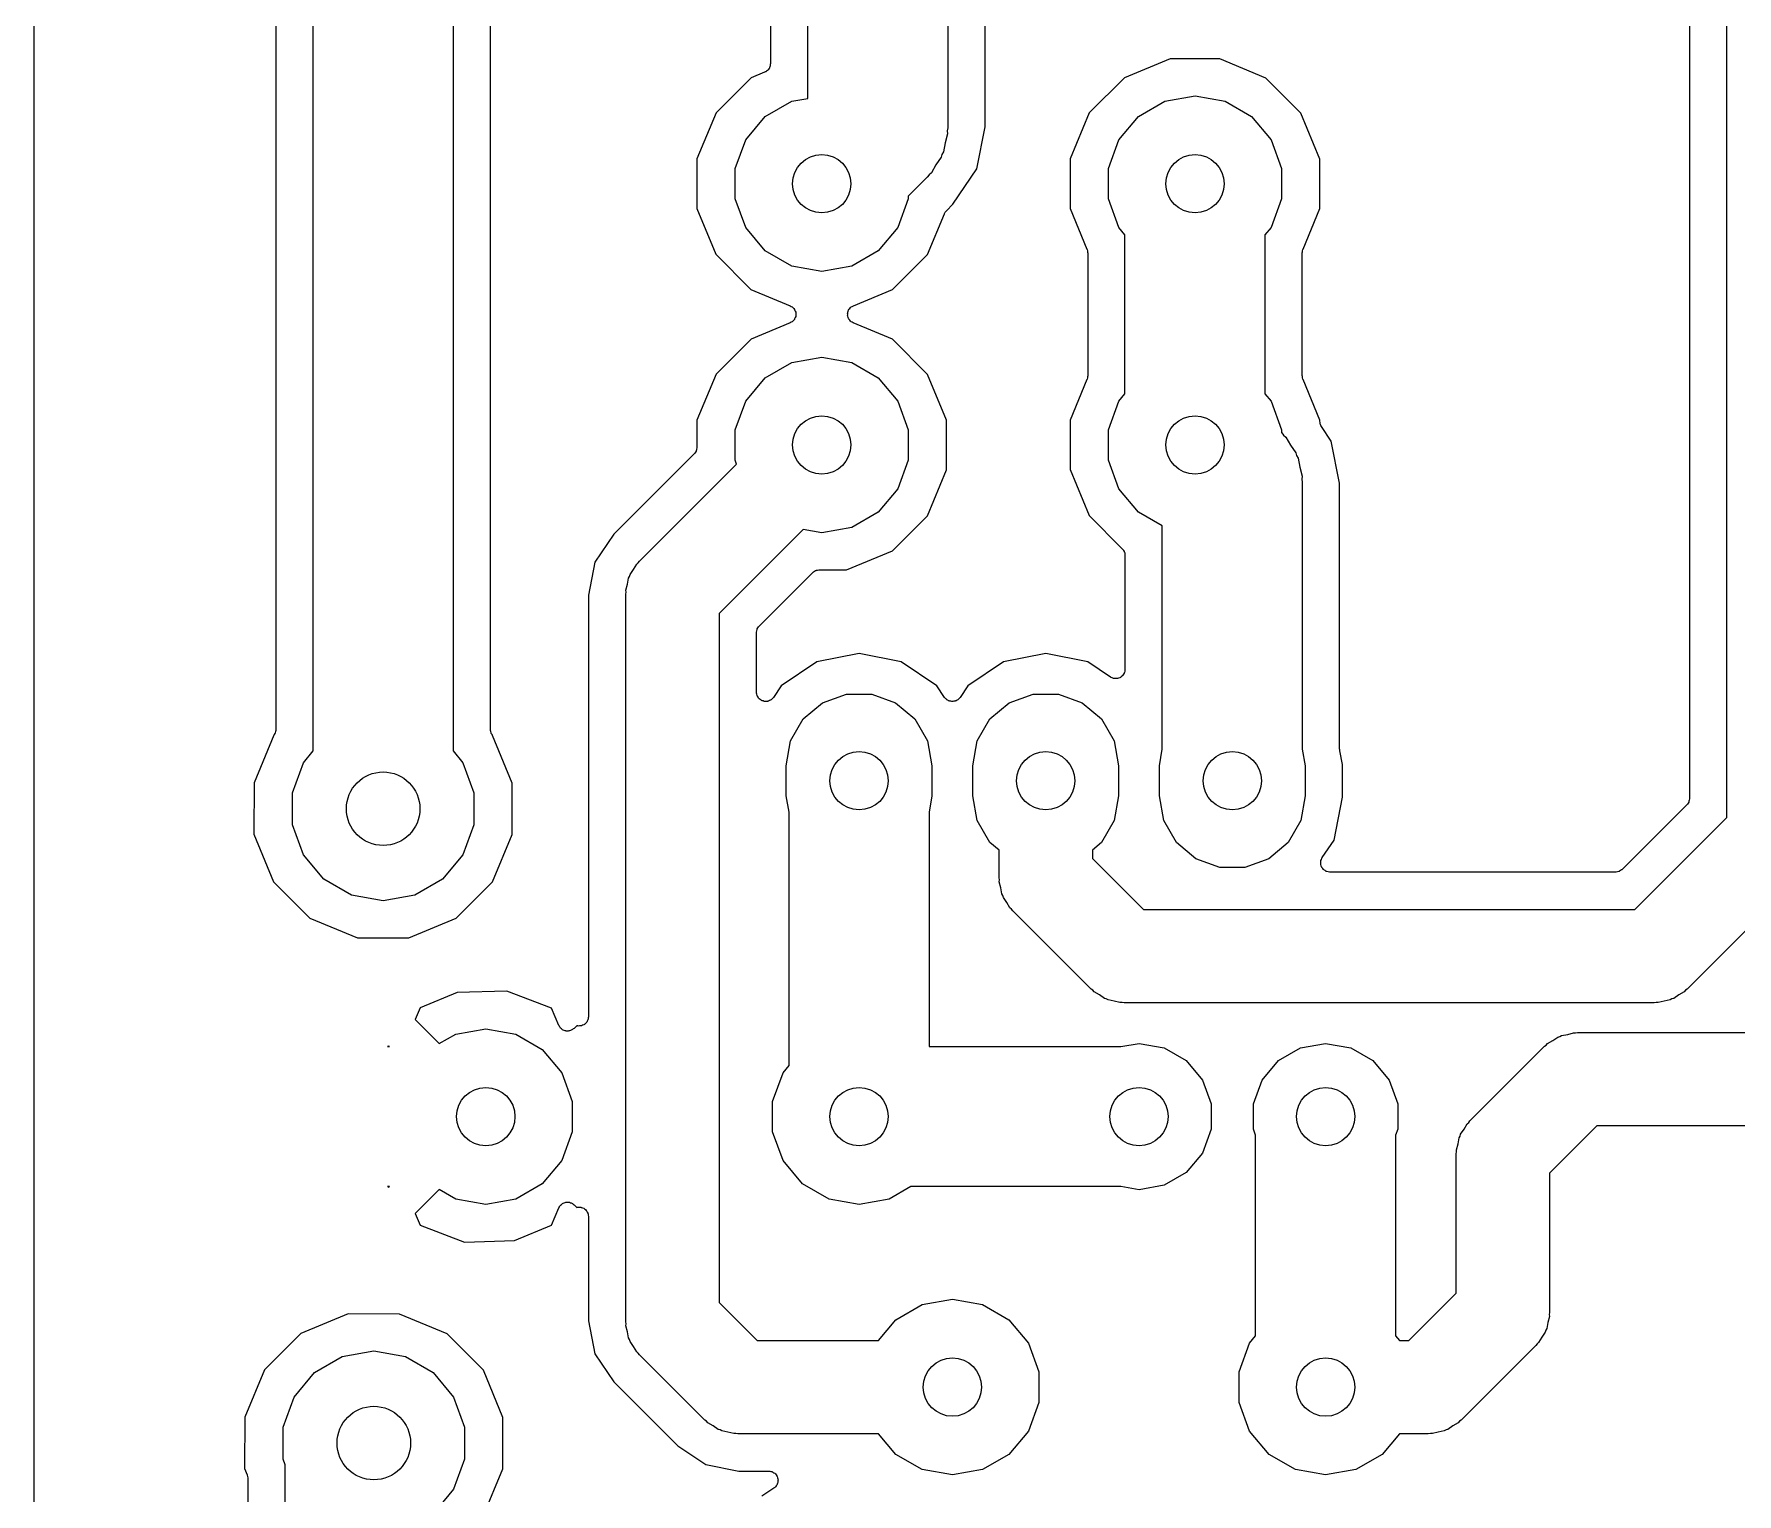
# Model space of a CAD drawing. Extents: x 74 to 224, y -146 to -46.
# Drawn here: x 175.46 to 198.64, y -80.07 to -60.19 of the extents above; entities that cross this region are included whole.
import ezdxf

# ---------------------------------------------------------------- set-up
doc = ezdxf.new("R2010")
doc.units = 0
doc.header["$MEASUREMENT"] = 0
doc.layers.add('BLACK', color=7, linetype='CONTINUOUS')

msp = doc.modelspace()

# ---------------------------------------------------------------- linework, layer by layer
at = {"layer": 'Black'}
for p, q in [((198.501, -70.857), (198.501, -51.8672)), ((197.993, -53.4789), (197.993, -70.5939)), ((175.462, -74.62), (175.462, -56.9136)), ((181.165, -57.2061), (181.165, -69.9522)), ((181.673, -69.6616), (181.673, -57.3871)), ((185.992, -61.0684), (185.992, -57.4008)), ((187.897, -57.4008), (187.897, -61.468)), ((185.483, -57.569), (185.483, -60.5958)), ((188.404, -61.4555), (188.404, -58.499)), ((178.752, -58.8332), (178.752, -69.6607)), ((179.26, -69.9522), (179.26, -58.6815)), ((185.405, -60.7131), (185.221, -60.7891)), ((185.412, -60.7086), (185.405, -60.7131)), ((185.42, -60.7057), (185.412, -60.7086)), ((185.431, -60.6969), (185.42, -60.7057)), ((185.442, -60.6895), (185.431, -60.6969)), ((185.447, -60.6828), (185.442, -60.6895)), ((185.454, -60.6774), (185.447, -60.6828)), ((185.461, -60.6654), (185.454, -60.6774)), ((185.469, -60.6545), (185.461, -60.6654)), ((185.472, -60.6465), (185.469, -60.6545)), ((185.476, -60.6392), (185.472, -60.6465)), ((185.478, -60.6256), (185.476, -60.6392)), ((185.482, -60.6124), (185.478, -60.6256)), ((185.483, -60.5958), (185.482, -60.604)), ((185.482, -60.604), (185.482, -60.6124)), ((190.926, -60.5311), (190.301, -60.7891)), ((191.601, -60.5317), (190.926, -60.5311)), ((192.225, -60.7908), (191.601, -60.5317)), ((185.221, -60.7891), (184.743, -61.2665)), ((190.301, -60.7891), (189.823, -61.2665)), ((192.703, -61.2691), (192.225, -60.7908)), ((185.414, -61.3144), (185.773, -61.1069)), ((185.773, -61.1069), (185.992, -61.0684)), ((190.494, -61.3144), (190.853, -61.1069)), ((190.853, -61.1069), (191.262, -61.0348)), ((191.262, -61.0348), (191.671, -61.1069)), ((191.671, -61.1069), (192.03, -61.3144)), ((184.743, -61.2665), (184.484, -61.8906)), ((185.147, -61.6324), (185.414, -61.3144)), ((189.823, -61.2665), (189.564, -61.8906)), ((190.227, -61.6324), (190.494, -61.3144)), ((192.03, -61.3144), (192.297, -61.6324)), ((192.961, -61.8936), (192.703, -61.2691)), ((185.005, -62.0225), (185.147, -61.6324)), ((187.893, -61.551), (187.861, -61.6712)), ((187.897, -61.468), (187.889, -61.5093)), ((187.889, -61.5093), (187.893, -61.551)), ((188.291, -62.026), (188.404, -61.4555)), ((190.085, -62.0225), (190.227, -61.6324)), ((192.297, -61.6324), (192.439, -62.0225)), ((187.807, -61.8705), (187.736, -61.9725)), ((187.818, -61.8301), (187.807, -61.8705)), ((187.839, -61.7938), (187.818, -61.8301)), ((187.861, -61.6712), (187.839, -61.7938)), ((184.484, -61.8906), (184.483, -62.5664)), ((185.005, -62.4375), (185.005, -62.0225)), ((187.642, -62.1072), (187.618, -62.1415)), ((187.674, -62.0803), (187.642, -62.1072)), ((187.736, -61.9725), (187.674, -62.0803)), ((187.968, -62.5096), (188.291, -62.026)), ((189.564, -61.8906), (189.563, -62.5664)), ((190.085, -62.4375), (190.085, -62.0225)), ((192.439, -62.0225), (192.439, -62.4375)), ((192.96, -62.5694), (192.961, -61.8936)), ((187.618, -62.1415), (187.359, -62.4)), ((184.483, -62.5664), (184.741, -63.1909)), ((185.147, -62.8276), (185.005, -62.4375)), ((187.359, -62.4375), (187.217, -62.8276)), ((187.359, -62.4), (187.359, -62.4375)), ((187.878, -62.599), (187.968, -62.5096)), ((189.563, -62.5664), (189.792, -63.1201)), ((190.227, -62.8276), (190.085, -62.4375)), ((192.439, -62.4375), (192.297, -62.8276)), ((192.732, -63.1187), (192.96, -62.5694)), ((187.621, -63.1934), (187.851, -62.6401)), ((187.851, -62.6401), (187.852, -62.6378)), ((187.852, -62.6378), (187.853, -62.6352)), ((187.853, -62.6352), (187.864, -62.6193)), ((187.864, -62.6193), (187.875, -62.6029)), ((187.875, -62.6029), (187.877, -62.6013)), ((187.877, -62.6013), (187.878, -62.599)), ((185.414, -63.1456), (185.147, -62.8276)), ((187.217, -62.8276), (186.95, -63.1456)), ((190.309, -62.926), (190.227, -62.8276)), ((190.309, -65.09), (190.309, -62.926)), ((192.297, -62.8276), (192.214, -62.926)), ((192.214, -62.926), (192.214, -65.09)), ((184.741, -63.1909), (185.219, -63.6692)), ((185.773, -63.3531), (185.414, -63.1456)), ((186.95, -63.1456), (186.591, -63.3531)), ((187.143, -63.6709), (187.621, -63.1934)), ((189.792, -63.1201), (189.792, -63.1228)), ((189.792, -63.1228), (189.794, -63.1252)), ((189.794, -63.1252), (189.797, -63.1443)), ((189.797, -63.1443), (189.801, -63.1632)), ((189.801, -63.1632), (189.801, -63.1659)), ((189.801, -63.1659), (189.802, -63.1686)), ((189.802, -63.1686), (189.802, -64.8486)), ((192.722, -63.1674), (192.723, -63.1646)), ((192.722, -64.8474), (192.722, -63.1674)), ((192.723, -63.1618), (192.727, -63.143)), ((192.723, -63.1646), (192.723, -63.1618)), ((192.727, -63.143), (192.73, -63.124)), ((192.73, -63.124), (192.732, -63.1215)), ((192.732, -63.1215), (192.732, -63.1187)), ((186.182, -63.4252), (185.773, -63.3531)), ((186.591, -63.3531), (186.182, -63.4252)), ((185.219, -63.6692), (185.753, -63.8909)), ((186.612, -63.8904), (187.143, -63.6709)), ((185.753, -63.8909), (185.767, -63.8999)), ((185.767, -63.8999), (185.781, -63.9075)), ((185.781, -63.9075), (185.785, -63.9117)), ((185.785, -63.9117), (185.79, -63.9147)), ((185.79, -63.9147), (185.8, -63.9278)), ((185.8, -63.9278), (185.811, -63.9401)), ((185.811, -63.9401), (185.813, -63.9452)), ((185.813, -63.9452), (185.817, -63.9497)), ((185.817, -63.9497), (185.822, -63.9655)), ((186.543, -63.9648), (186.548, -63.949)), ((186.548, -63.949), (186.551, -63.9446)), ((186.551, -63.9446), (186.553, -63.9394)), ((186.553, -63.9394), (186.564, -63.9272)), ((186.564, -63.9272), (186.574, -63.9141)), ((186.574, -63.9141), (186.579, -63.9111)), ((186.579, -63.9111), (186.583, -63.907)), ((186.583, -63.907), (186.598, -63.8993)), ((186.598, -63.8993), (186.612, -63.8904)), ((185.752, -64.1256), (185.221, -64.3451)), ((185.766, -64.1167), (185.752, -64.1256)), ((185.781, -64.109), (185.766, -64.1167)), ((185.785, -64.1049), (185.781, -64.109)), ((185.79, -64.1019), (185.785, -64.1049)), ((185.8, -64.0888), (185.79, -64.1019)), ((185.811, -64.0766), (185.8, -64.0888)), ((185.813, -64.0714), (185.811, -64.0766)), ((185.816, -64.067), (185.813, -64.0714)), ((185.821, -64.0512), (185.816, -64.067)), ((185.828, -64.0358), (185.821, -64.0512)), ((185.822, -63.9655), (185.828, -63.9808)), ((185.828, -63.9808), (185.828, -63.9864)), ((185.828, -63.9864), (185.83, -63.9918)), ((185.83, -64.0249), (185.828, -64.0302)), ((185.828, -64.0302), (185.828, -64.0358)), ((185.83, -63.9918), (185.829, -64.0083)), ((185.829, -64.0083), (185.83, -64.0249)), ((186.534, -63.9911), (186.536, -63.9858)), ((186.535, -64.0077), (186.534, -63.9911)), ((186.534, -64.0242), (186.535, -64.0077)), ((186.536, -64.0296), (186.534, -64.0242)), ((186.536, -63.9802), (186.543, -63.9648)), ((186.536, -63.9858), (186.536, -63.9802)), ((186.536, -64.0352), (186.536, -64.0296)), ((186.542, -64.0505), (186.536, -64.0352)), ((186.547, -64.0663), (186.542, -64.0505)), ((186.551, -64.0708), (186.547, -64.0663)), ((186.553, -64.0759), (186.551, -64.0708)), ((186.564, -64.0882), (186.553, -64.0759)), ((186.574, -64.1013), (186.564, -64.0882)), ((186.579, -64.1043), (186.574, -64.1013)), ((186.583, -64.1085), (186.579, -64.1043)), ((186.597, -64.1161), (186.583, -64.1085)), ((186.611, -64.1251), (186.597, -64.1161)), ((187.145, -64.3468), (186.611, -64.1251)), ((185.221, -64.3451), (184.743, -64.8225)), ((187.623, -64.8251), (187.145, -64.3468)), ((185.773, -64.6629), (186.182, -64.5908)), ((186.182, -64.5908), (186.591, -64.6629)), ((184.743, -64.8225), (184.484, -65.4466)), ((185.147, -65.1884), (185.414, -64.8704)), ((185.414, -64.8704), (185.773, -64.6629)), ((186.591, -64.6629), (186.95, -64.8704)), ((186.95, -64.8704), (187.217, -65.1884)), ((187.881, -65.4496), (187.623, -64.8251)), ((189.797, -64.873), (189.794, -64.892)), ((189.801, -64.8542), (189.797, -64.873)), ((189.802, -64.8486), (189.801, -64.8514)), ((189.801, -64.8514), (189.801, -64.8542)), ((192.723, -64.8501), (192.722, -64.8474)), ((192.723, -64.8528), (192.723, -64.8501)), ((192.727, -64.8717), (192.723, -64.8528)), ((192.73, -64.8908), (192.727, -64.8717)), ((192.732, -64.8932), (192.73, -64.8908)), ((189.792, -64.8973), (189.564, -65.4466)), ((189.794, -64.892), (189.792, -64.8945)), ((189.792, -64.8945), (189.792, -64.8973)), ((190.227, -65.1884), (190.309, -65.09)), ((192.214, -65.09), (192.297, -65.1884)), ((192.732, -64.8959), (192.732, -64.8932)), ((192.961, -65.4496), (192.732, -64.8959)), ((185.005, -65.5785), (185.147, -65.1884)), ((187.217, -65.1884), (187.359, -65.5785)), ((190.085, -65.5785), (190.227, -65.1884)), ((192.297, -65.1884), (192.439, -65.5785)), ((184.484, -65.4466), (184.483, -65.8157)), ((185.005, -65.9935), (185.005, -65.5785)), ((187.359, -65.5785), (187.359, -65.9935)), ((187.88, -66.1254), (187.881, -65.4496)), ((189.564, -65.4466), (189.563, -66.1224)), ((190.085, -65.9935), (190.085, -65.5785)), ((192.439, -65.5785), (192.439, -65.616)), ((192.961, -65.4638), (192.961, -65.4496)), ((192.964, -65.4788), (192.961, -65.4638)), ((192.965, -65.4941), (192.964, -65.4788)), ((192.967, -65.5004), (192.965, -65.4941)), ((192.969, -65.5072), (192.967, -65.5004)), ((192.976, -65.5204), (192.969, -65.5072)), ((192.982, -65.5344), (192.976, -65.5204)), ((193.117, -65.736), (192.982, -65.5344)), ((184.483, -65.8157), (184.482, -65.8212)), ((192.439, -65.616), (192.444, -65.6205)), ((192.444, -65.6205), (192.468, -65.6548)), ((192.468, -65.6548), (192.5, -65.6817)), ((192.5, -65.6817), (192.562, -65.7895)), ((192.562, -65.7895), (192.633, -65.8915)), ((193.23, -66.3065), (193.117, -65.736)), ((184.446, -65.9054), (183.351, -67.0009)), ((183.701, -67.369), (185.024, -66.0459)), ((184.449, -65.9009), (184.446, -65.9054)), ((184.454, -65.8973), (184.449, -65.9009)), ((184.462, -65.8829), (184.454, -65.8973)), ((184.471, -65.8693), (184.462, -65.8829)), ((184.473, -65.8639), (184.471, -65.8693)), ((184.476, -65.8591), (184.473, -65.8639)), ((184.479, -65.8427), (184.476, -65.8591)), ((184.483, -65.8267), (184.479, -65.8427)), ((184.482, -65.8212), (184.483, -65.8267)), ((185.024, -66.0459), (185.005, -65.9935)), ((187.359, -65.9935), (187.217, -66.3836)), ((190.227, -66.3836), (190.085, -65.9935)), ((192.633, -65.8915), (192.644, -65.9319)), ((192.644, -65.9319), (192.665, -65.9682)), ((192.665, -65.9682), (192.687, -66.0908)), ((187.621, -66.7494), (187.88, -66.1254)), ((189.563, -66.1224), (189.821, -66.7469)), ((192.687, -66.0908), (192.719, -66.211)), ((192.719, -66.211), (192.715, -66.2527)), ((192.715, -66.2527), (192.722, -66.294)), ((187.217, -66.3836), (186.95, -66.7016)), ((190.494, -66.7016), (190.227, -66.3836)), ((192.722, -66.294), (192.722, -69.9299)), ((193.23, -69.9243), (193.23, -66.3065)), ((186.95, -66.7016), (186.591, -66.9091)), ((190.817, -66.8885), (190.494, -66.7016)), ((185.929, -66.9366), (184.785, -68.081)), ((186.182, -66.9812), (185.929, -66.9366)), ((186.591, -66.9091), (186.182, -66.9812)), ((187.143, -67.2269), (187.621, -66.7494)), ((189.821, -66.7469), (190.272, -67.199)), ((190.817, -69.9299), (190.817, -66.8885)), ((183.351, -67.0009), (183.096, -67.3815)), ((190.272, -67.199), (190.276, -67.2035)), ((190.276, -67.2035), (190.28, -67.2071)), ((190.28, -67.2071), (190.288, -67.2215)), ((183.096, -67.3815), (183.007, -67.8305)), ((183.622, -67.4817), (183.664, -67.4098)), ((183.664, -67.4098), (183.685, -67.3919)), ((183.685, -67.3919), (183.701, -67.369)), ((186.518, -67.4849), (187.143, -67.2269)), ((190.288, -67.2215), (190.298, -67.2351)), ((190.298, -67.2351), (190.299, -67.2405)), ((190.299, -67.2405), (190.302, -67.2453)), ((190.302, -67.2453), (190.305, -67.2617)), ((190.305, -67.2617), (190.309, -67.2777)), ((190.309, -67.2777), (190.309, -67.2832)), ((190.309, -67.2832), (190.309, -67.2887)), ((190.309, -67.2887), (190.309, -68.8408)), ((183.539, -67.6825), (183.553, -67.6008)), ((183.553, -67.6008), (183.567, -67.5766)), ((183.567, -67.5766), (183.574, -67.5496)), ((183.574, -67.5496), (183.622, -67.4817)), ((185.33, -68.2542), (186.063, -67.5218)), ((186.063, -67.5218), (186.067, -67.5186)), ((186.067, -67.5186), (186.071, -67.5142)), ((186.071, -67.5142), (186.085, -67.506)), ((186.085, -67.506), (186.099, -67.4965)), ((186.099, -67.4965), (186.104, -67.495)), ((186.104, -67.495), (186.109, -67.4922)), ((186.109, -67.4922), (186.125, -67.4894)), ((186.125, -67.4894), (186.141, -67.4851)), ((186.141, -67.4851), (186.147, -67.4856)), ((186.147, -67.4856), (186.153, -67.4846)), ((186.153, -67.4846), (186.518, -67.4849)), ((183.007, -67.8305), (183.007, -73.5711)), ((183.515, -67.818), (183.52, -67.7905)), ((183.515, -77.724), (183.515, -67.818)), ((183.517, -67.7627), (183.539, -67.6825)), ((183.52, -67.7905), (183.517, -67.7627)), ((184.785, -68.081), (184.785, -77.461)), ((185.293, -68.333), (185.298, -68.317)), ((185.294, -68.3385), (185.293, -68.333)), ((185.293, -68.3441), (185.294, -68.3385)), ((185.293, -69.1519), (185.293, -68.3441)), ((185.298, -68.317), (185.301, -68.3006)), ((185.301, -68.3006), (185.303, -68.2958)), ((185.303, -68.2958), (185.305, -68.2904)), ((185.305, -68.2904), (185.314, -68.2768)), ((185.314, -68.2768), (185.323, -68.2624)), ((185.323, -68.2624), (185.327, -68.2588)), ((185.327, -68.2588), (185.33, -68.2542)), ((186.117, -68.7401), (185.631, -69.0648)), ((186.69, -68.6261), (186.117, -68.7401)), ((187.263, -68.7401), (186.69, -68.6261)), ((187.749, -69.0648), (187.263, -68.7401)), ((188.657, -68.7401), (188.171, -69.0648)), ((189.23, -68.6261), (188.657, -68.7401)), ((189.803, -68.7401), (189.23, -68.6261)), ((190.112, -68.9464), (189.803, -68.7401)), ((190.116, -68.9481), (190.112, -68.9464)), ((190.119, -68.9508), (190.116, -68.9481)), ((190.136, -68.957), (190.119, -68.9508)), ((190.152, -68.9642), (190.136, -68.957)), ((190.157, -68.9645), (190.152, -68.9642)), ((190.16, -68.9659), (190.157, -68.9645)), ((190.178, -68.9659), (190.16, -68.9659)), ((190.196, -68.9671), (190.178, -68.9659)), ((190.2, -68.9659), (190.196, -68.9671)), ((190.205, -68.9659), (190.2, -68.9659)), ((190.221, -68.9598), (190.205, -68.9659)), ((190.239, -68.9547), (190.221, -68.9598)), ((190.242, -68.9523), (190.239, -68.9547)), ((190.246, -68.9508), (190.242, -68.9523)), ((190.26, -68.9393), (190.246, -68.9508)), ((190.274, -68.9287), (190.26, -68.9393)), ((190.277, -68.9252), (190.274, -68.9287)), ((190.28, -68.9225), (190.277, -68.9252)), ((190.289, -68.9069), (190.28, -68.9225)), ((190.299, -68.892), (190.289, -68.9069)), ((190.3, -68.8879), (190.299, -68.892)), ((190.302, -68.8843), (190.3, -68.8879)), ((190.305, -68.8666), (190.302, -68.8843)), ((190.309, -68.8491), (190.305, -68.8666)), ((190.309, -68.8408), (190.309, -68.845)), ((190.309, -68.845), (190.309, -68.8491)), ((185.294, -69.1588), (185.293, -69.1519)), ((185.294, -69.1657), (185.294, -69.1588)), ((185.298, -69.1803), (185.294, -69.1657)), ((185.301, -69.1953), (185.298, -69.1803)), ((185.304, -69.2014), (185.301, -69.1953)), ((185.306, -69.2081), (185.304, -69.2014)), ((185.315, -69.2203), (185.306, -69.2081)), ((185.323, -69.2335), (185.315, -69.2203)), ((185.328, -69.238), (185.323, -69.2335)), ((185.332, -69.2436), (185.328, -69.238)), ((185.345, -69.2521), (185.332, -69.2436)), ((185.356, -69.2619), (185.345, -69.2521)), ((185.363, -69.2643), (185.356, -69.2619)), ((185.369, -69.2681), (185.363, -69.2643)), ((185.384, -69.2718), (185.369, -69.2681)), ((185.398, -69.277), (185.384, -69.2718)), ((185.405, -69.277), (185.398, -69.277)), ((185.412, -69.2786), (185.405, -69.277)), ((185.427, -69.277), (185.412, -69.2786)), ((185.442, -69.277), (185.427, -69.277)), ((185.449, -69.2746), (185.442, -69.277)), ((185.456, -69.2738), (185.449, -69.2746)), ((185.469, -69.2671), (185.456, -69.2738)), ((185.483, -69.2619), (185.469, -69.2671)), ((185.489, -69.2574), (185.483, -69.2619)), ((185.495, -69.2543), (185.489, -69.2574)), ((185.506, -69.2433), (185.495, -69.2543)), ((185.517, -69.2335), (185.506, -69.2433)), ((185.521, -69.2275), (185.517, -69.2335)), ((185.526, -69.2225), (185.521, -69.2275)), ((185.631, -69.0648), (185.526, -69.2225)), ((186.194, -69.2958), (186.518, -69.1779)), ((186.518, -69.1779), (186.862, -69.1779)), ((186.862, -69.1779), (187.186, -69.2958)), ((187.854, -69.2225), (187.749, -69.0648)), ((187.864, -69.2325), (187.854, -69.2225)), ((187.872, -69.2436), (187.864, -69.2325)), ((187.879, -69.2483), (187.872, -69.2436)), ((187.885, -69.2543), (187.879, -69.2483)), ((187.897, -69.2604), (187.885, -69.2543)), ((187.909, -69.2681), (187.897, -69.2604)), ((187.917, -69.2701), (187.909, -69.2681)), ((187.924, -69.2738), (187.917, -69.2701)), ((187.938, -69.2753), (187.924, -69.2738)), ((187.952, -69.2786), (187.938, -69.2753)), ((187.96, -69.2777), (187.952, -69.2786)), ((187.968, -69.2786), (187.96, -69.2777)), ((187.982, -69.2753), (187.968, -69.2786)), ((187.996, -69.2738), (187.982, -69.2753)), ((188.003, -69.2701), (187.996, -69.2738)), ((188.011, -69.2681), (188.003, -69.2701)), ((188.023, -69.2604), (188.011, -69.2681)), ((188.035, -69.2543), (188.023, -69.2604)), ((188.041, -69.2483), (188.035, -69.2543)), ((188.048, -69.2436), (188.041, -69.2483)), ((188.056, -69.2325), (188.048, -69.2436)), ((188.066, -69.2225), (188.056, -69.2325)), ((188.171, -69.0648), (188.066, -69.2225)), ((188.734, -69.2958), (189.058, -69.1779)), ((189.058, -69.1779), (189.402, -69.1779)), ((189.402, -69.1779), (189.726, -69.2958)), ((185.758, -69.8157), (185.93, -69.5172)), ((185.93, -69.5172), (186.194, -69.2958)), ((187.186, -69.2958), (187.45, -69.5172)), ((187.45, -69.5172), (187.622, -69.8157)), ((188.298, -69.8157), (188.47, -69.5172)), ((188.47, -69.5172), (188.734, -69.2958)), ((189.726, -69.2958), (189.99, -69.5172)), ((189.99, -69.5172), (190.162, -69.8157)), ((178.726, -69.737), (178.456, -70.3878)), ((178.731, -69.728), (178.726, -69.737)), ((178.741, -69.7145), (178.731, -69.728)), ((178.742, -69.709), (178.741, -69.7145)), ((178.745, -69.7042), (178.742, -69.709)), ((178.748, -69.6879), (178.745, -69.7042)), ((178.752, -69.6719), (178.748, -69.6879)), ((178.752, -69.6607), (178.752, -69.6663)), ((178.752, -69.6663), (178.752, -69.6719)), ((181.674, -69.667), (181.673, -69.6616)), ((181.674, -69.6726), (181.674, -69.667)), ((181.678, -69.6886), (181.674, -69.6726)), ((181.681, -69.705), (181.678, -69.6886)), ((181.684, -69.7098), (181.681, -69.705)), ((181.685, -69.7152), (181.684, -69.7098)), ((181.695, -69.7288), (181.685, -69.7152)), ((181.703, -69.7432), (181.695, -69.7288)), ((181.703, -69.7434), (181.703, -69.7432)), ((181.971, -70.3909), (181.703, -69.7434)), ((179.127, -70.1118), (179.26, -69.9522)), ((181.165, -69.9522), (181.299, -70.1118)), ((185.698, -70.155), (185.758, -69.8157)), ((187.622, -69.8157), (187.682, -70.155)), ((188.238, -70.155), (188.298, -69.8157)), ((190.162, -69.8157), (190.222, -70.155)), ((190.778, -70.155), (190.817, -69.9299)), ((192.722, -69.9299), (192.762, -70.155)), ((193.233, -69.9366), (193.23, -69.9243)), ((193.233, -69.9491), (193.233, -69.9366)), ((193.27, -70.1363), (193.233, -69.9491)), ((178.978, -70.5212), (179.127, -70.1118)), ((181.299, -70.1118), (181.448, -70.5212)), ((185.698, -70.561), (185.698, -70.155)), ((187.682, -70.155), (187.682, -70.561)), ((188.238, -70.561), (188.238, -70.155)), ((190.222, -70.155), (190.222, -70.561)), ((190.778, -70.561), (190.778, -70.155)), ((192.762, -70.155), (192.762, -70.561)), ((193.27, -70.5797), (193.27, -70.1363)), ((178.456, -70.3878), (178.455, -71.0871)), ((181.97, -71.0902), (181.971, -70.3909)), ((178.978, -70.9568), (178.978, -70.5212)), ((181.448, -70.5212), (181.448, -70.9568)), ((185.737, -70.7861), (185.698, -70.561)), ((187.682, -70.561), (187.642, -70.7861)), ((188.298, -70.9003), (188.238, -70.561)), ((190.222, -70.561), (190.162, -70.9003)), ((190.838, -70.9003), (190.778, -70.561)), ((192.762, -70.561), (192.702, -70.9003)), ((193.154, -71.1653), (193.27, -70.5797)), ((197.956, -70.6838), (197.074, -71.5654)), ((197.959, -70.6792), (197.956, -70.6838)), ((197.963, -70.6756), (197.959, -70.6792)), ((197.972, -70.6612), (197.963, -70.6756)), ((197.981, -70.6476), (197.972, -70.6612)), ((197.983, -70.6422), (197.981, -70.6476)), ((197.985, -70.6374), (197.983, -70.6422)), ((197.988, -70.621), (197.985, -70.6374)), ((197.993, -70.605), (197.988, -70.621)), ((197.993, -70.5939), (197.992, -70.5995)), ((197.992, -70.5995), (197.993, -70.605)), ((185.737, -74.234), (185.737, -70.7861)), ((187.642, -70.7861), (187.642, -73.9775)), ((188.47, -71.1988), (188.298, -70.9003)), ((190.162, -70.9003), (189.99, -71.1988)), ((191.01, -71.1988), (190.838, -70.9003)), ((192.702, -70.9003), (192.53, -71.1988)), ((197.247, -72.1106), (198.501, -70.857)), ((178.455, -71.0871), (178.722, -71.7333)), ((179.127, -71.3662), (178.978, -70.9568)), ((181.448, -70.9568), (181.299, -71.3662)), ((181.702, -71.7359), (181.97, -71.0902)), ((179.407, -71.7), (179.127, -71.3662)), ((181.299, -71.3662), (181.019, -71.7)), ((188.595, -71.3037), (188.47, -71.1988)), ((188.595, -71.6788), (188.595, -71.3037)), ((189.99, -71.1988), (189.865, -71.3037)), ((189.865, -71.3037), (189.865, -71.4158)), ((191.274, -71.4202), (191.01, -71.1988)), ((192.53, -71.1988), (192.266, -71.4202)), ((192.994, -71.405), (193.154, -71.1653)), ((189.865, -71.4158), (190.56, -72.1106)), ((191.598, -71.5381), (191.274, -71.4202)), ((191.942, -71.5381), (191.598, -71.5381)), ((192.266, -71.4202), (191.942, -71.5381)), ((192.973, -71.4894), (192.974, -71.4715)), ((192.974, -71.4935), (192.973, -71.4894)), ((192.974, -71.4535), (192.975, -71.4496)), ((192.974, -71.4715), (192.974, -71.4535)), ((192.974, -71.4977), (192.974, -71.4935)), ((192.98, -71.5145), (192.974, -71.4977)), ((192.975, -71.4496), (192.976, -71.4454)), ((192.976, -71.4454), (192.983, -71.429)), ((192.985, -71.5318), (192.98, -71.5145)), ((192.983, -71.429), (192.989, -71.4121)), ((192.988, -71.5352), (192.985, -71.5318)), ((192.989, -71.5391), (192.988, -71.5352)), ((192.989, -71.4121), (192.992, -71.4089)), ((193.001, -71.5529), (192.989, -71.5391)), ((192.992, -71.4089), (192.994, -71.405)), ((193.011, -71.5673), (193.001, -71.5529)), ((193.015, -71.5697), (193.011, -71.5673)), ((193.017, -71.5729), (193.015, -71.5697)), ((193.033, -71.5819), (193.017, -71.5729)), ((193.048, -71.5918), (193.033, -71.5819)), ((193.052, -71.5928), (193.048, -71.5918)), ((193.056, -71.5949), (193.052, -71.5928)), ((193.073, -71.5981), (193.056, -71.5949)), ((193.091, -71.6023), (193.073, -71.5981)), ((193.095, -71.6019), (193.091, -71.6023)), ((193.099, -71.6026), (193.095, -71.6019)), ((196.984, -71.6026), (193.099, -71.6026)), ((196.99, -71.6016), (196.984, -71.6026)), ((196.995, -71.6021), (196.99, -71.6016)), ((197.011, -71.5978), (196.995, -71.6021)), ((197.028, -71.5949), (197.011, -71.5978)), ((197.033, -71.5921), (197.028, -71.5949)), ((197.038, -71.5907), (197.033, -71.5921)), ((197.052, -71.5812), (197.038, -71.5907)), ((197.066, -71.5729), (197.052, -71.5812)), ((197.07, -71.5686), (197.066, -71.5729)), ((197.074, -71.5654), (197.07, -71.5686)), ((199.585, -71.569), (197.959, -73.1946)), ((178.722, -71.7333), (179.216, -72.2282)), ((179.784, -71.9178), (179.407, -71.7)), ((181.019, -71.7), (180.642, -71.9178)), ((181.207, -72.23), (181.702, -71.7359)), ((188.6, -71.7063), (188.595, -71.6788)), ((188.597, -71.7341), (188.6, -71.7063)), ((188.619, -71.8143), (188.597, -71.7341)), ((188.633, -71.896), (188.619, -71.8143)), ((180.213, -71.9935), (179.784, -71.9178)), ((180.642, -71.9178), (180.213, -71.9935)), ((188.647, -71.9202), (188.633, -71.896)), ((188.654, -71.9472), (188.647, -71.9202)), ((188.702, -72.0151), (188.654, -71.9472)), ((188.744, -72.087), (188.702, -72.0151)), ((179.216, -72.2282), (179.862, -72.4964)), ((180.561, -72.497), (181.207, -72.23)), ((188.765, -72.1049), (188.744, -72.087)), ((188.781, -72.1278), (188.765, -72.1049)), ((189.848, -73.1946), (188.781, -72.1278)), ((190.56, -72.1106), (197.247, -72.1106)), ((179.862, -72.4964), (180.561, -72.497)), ((181.898, -73.2223), (181.221, -73.2419)), ((182.503, -73.4524), (181.898, -73.2223)), ((189.871, -73.2106), (189.848, -73.1946)), ((189.889, -73.232), (189.871, -73.2106)), ((189.96, -73.2735), (189.889, -73.232)), ((197.919, -73.232), (197.847, -73.2735)), ((197.937, -73.2106), (197.919, -73.232)), ((197.959, -73.1946), (197.937, -73.2106)), ((180.718, -73.4504), (180.65, -73.6104)), ((181.221, -73.2419), (180.718, -73.4504)), ((182.604, -73.6893), (182.503, -73.4524)), ((190.028, -73.3211), (189.96, -73.2735)), ((190.055, -73.3283), (190.028, -73.3211)), ((190.08, -73.3423), (190.055, -73.3283)), ((190.161, -73.3567), (190.08, -73.3423)), ((190.241, -73.3782), (190.161, -73.3567)), ((190.269, -73.3757), (190.241, -73.3782)), ((190.297, -73.3806), (190.269, -73.3757)), ((197.51, -73.3806), (190.297, -73.3806)), ((197.538, -73.3757), (197.51, -73.3806)), ((197.566, -73.3782), (197.538, -73.3757)), ((197.646, -73.3567), (197.566, -73.3782)), ((197.728, -73.3423), (197.646, -73.3567)), ((197.752, -73.3283), (197.728, -73.3423)), ((197.779, -73.3211), (197.752, -73.3283)), ((197.847, -73.2735), (197.779, -73.3211)), ((180.65, -73.6104), (180.976, -73.9369)), ((182.611, -73.7004), (182.604, -73.6893)), ((182.848, -73.6924), (182.811, -73.7294)), ((182.858, -73.6962), (182.848, -73.6924)), ((182.864, -73.6962), (182.858, -73.6962)), ((182.869, -73.6976), (182.864, -73.6962)), ((182.885, -73.6962), (182.869, -73.6976)), ((182.902, -73.6962), (182.885, -73.6962)), ((182.907, -73.6943), (182.902, -73.6962)), ((182.913, -73.6938), (182.907, -73.6943)), ((182.928, -73.6868), (182.913, -73.6938)), ((182.944, -73.6811), (182.928, -73.6868)), ((182.948, -73.6775), (182.944, -73.6811)), ((182.953, -73.6751), (182.948, -73.6775)), ((182.965, -73.6634), (182.953, -73.6751)), ((182.977, -73.6527), (182.965, -73.6634)), ((182.98, -73.6479), (182.977, -73.6527)), ((182.984, -73.644), (182.98, -73.6479)), ((182.991, -73.6289), (182.984, -73.644)), ((182.999, -73.6146), (182.991, -73.6289)), ((183, -73.609), (182.999, -73.6146)), ((183.003, -73.604), (183, -73.609)), ((183.004, -73.5875), (183.003, -73.604)), ((183.007, -73.5711), (183.004, -73.5875)), ((180.976, -73.9369), (181.201, -73.8069)), ((181.201, -73.8069), (181.61, -73.7348)), ((181.61, -73.7348), (182.019, -73.8069)), ((182.019, -73.8069), (182.378, -74.0144)), ((182.617, -73.7124), (182.611, -73.7004)), ((182.623, -73.7188), (182.617, -73.7124)), ((182.628, -73.7263), (182.623, -73.7188)), ((182.639, -73.7343), (182.628, -73.7263)), ((182.648, -73.7436), (182.639, -73.7343)), ((182.656, -73.7474), (182.648, -73.7436)), ((182.663, -73.7528), (182.656, -73.7474)), ((182.676, -73.7567), (182.663, -73.7528)), ((182.688, -73.7623), (182.676, -73.7567)), ((182.697, -73.7631), (182.688, -73.7623)), ((182.705, -73.7657), (182.697, -73.7631)), ((182.719, -73.765), (182.705, -73.7657)), ((182.732, -73.7661), (182.719, -73.765)), ((182.741, -73.7638), (182.732, -73.7661)), ((182.749, -73.7633), (182.741, -73.7638)), ((182.762, -73.7581), (182.749, -73.7633)), ((182.774, -73.7547), (182.762, -73.7581)), ((182.782, -73.7496), (182.774, -73.7547)), ((182.79, -73.746), (182.782, -73.7496)), ((182.8, -73.737), (182.79, -73.746)), ((182.811, -73.7294), (182.8, -73.737)), ((196.061, -73.9356), (196.133, -73.8941)), ((196.133, -73.8941), (196.201, -73.8465)), ((196.201, -73.8465), (196.228, -73.8393)), ((196.228, -73.8393), (196.252, -73.8253)), ((196.252, -73.8253), (196.334, -73.8109)), ((196.334, -73.8109), (196.414, -73.7894)), ((196.414, -73.7894), (196.441, -73.7919)), ((196.441, -73.7919), (196.469, -73.787)), ((196.469, -73.787), (202.057, -73.787)), ((180.29, -73.9696), (180.272, -73.9775)), ((180.272, -73.9775), (180.298, -73.9775)), ((180.298, -73.9775), (180.29, -73.9696)), ((182.378, -74.0144), (182.645, -74.3324)), ((187.642, -73.9775), (190.253, -73.9775)), ((190.253, -73.9775), (190.5, -73.934)), ((190.5, -73.934), (190.841, -73.9941)), ((190.841, -73.9941), (191.14, -74.167)), ((192.4, -74.167), (192.699, -73.9941)), ((192.699, -73.9941), (193.04, -73.934)), ((193.04, -73.934), (193.381, -73.9941)), ((193.381, -73.9941), (193.68, -74.167)), ((195.004, -74.989), (196.02, -73.973)), ((196.02, -73.973), (196.043, -73.957)), ((196.043, -73.957), (196.061, -73.9356)), ((182.645, -74.3324), (182.787, -74.7225)), ((185.513, -74.7225), (185.655, -74.3324)), ((185.655, -74.3324), (185.737, -74.234)), ((191.14, -74.167), (191.363, -74.432)), ((192.177, -74.432), (192.4, -74.167)), ((193.68, -74.167), (193.903, -74.432)), ((175.462, -134.763), (175.462, -74.62)), ((191.363, -74.432), (191.481, -74.757)), ((192.059, -74.757), (192.177, -74.432)), ((193.903, -74.432), (194.021, -74.757)), ((182.787, -74.7225), (182.787, -75.1375)), ((185.513, -75.1375), (185.513, -74.7225)), ((191.481, -74.757), (191.481, -75.1029)), ((192.059, -75.1029), (192.059, -74.757)), ((194.021, -74.757), (194.021, -75.1029)), ((194.925, -75.1017), (194.967, -75.0298)), ((194.967, -75.0298), (194.988, -75.0119)), ((194.988, -75.0119), (195.004, -74.989)), ((196.732, -75.057), (196.088, -75.701)), ((201.794, -75.057), (196.732, -75.057)), ((182.787, -75.1375), (182.645, -75.5276)), ((185.655, -75.5276), (185.513, -75.1375)), ((191.481, -75.1029), (191.363, -75.428)), ((192.087, -75.1808), (192.059, -75.1029)), ((192.087, -77.917), (192.087, -75.1808)), ((194.021, -75.1029), (193.992, -75.1808)), ((193.992, -75.1808), (193.992, -77.917)), ((194.82, -75.3827), (194.842, -75.3025)), ((194.842, -75.3025), (194.856, -75.2208)), ((194.856, -75.2208), (194.87, -75.1966)), ((194.87, -75.1966), (194.877, -75.1696)), ((194.877, -75.1696), (194.925, -75.1017)), ((182.645, -75.5276), (182.378, -75.8456)), ((185.922, -75.8456), (185.655, -75.5276)), ((191.363, -75.428), (191.14, -75.693)), ((194.818, -75.438), (194.823, -75.4105)), ((194.818, -77.334), (194.818, -75.438)), ((194.823, -75.4105), (194.82, -75.3827)), ((191.14, -75.693), (190.841, -75.8659)), ((196.088, -75.701), (196.088, -77.597)), ((180.272, -75.8825), (180.29, -75.8904)), ((180.298, -75.8825), (180.272, -75.8825)), ((180.29, -75.8904), (180.298, -75.8825)), ((180.976, -75.9231), (180.65, -76.2496)), ((181.201, -76.0531), (180.976, -75.9231)), ((182.378, -75.8456), (182.019, -76.0531)), ((186.281, -76.0531), (185.922, -75.8456)), ((187.394, -75.8825), (187.099, -76.0531)), ((190.253, -75.8825), (187.394, -75.8825)), ((190.5, -75.926), (190.253, -75.8825)), ((190.841, -75.8659), (190.5, -75.926)), ((181.61, -76.1252), (181.201, -76.0531)), ((182.019, -76.0531), (181.61, -76.1252)), ((182.502, -76.4096), (182.604, -76.1707)), ((182.604, -76.1707), (182.611, -76.1596)), ((182.611, -76.1596), (182.617, -76.1476)), ((182.617, -76.1476), (182.623, -76.1412)), ((182.623, -76.1412), (182.628, -76.1337)), ((182.628, -76.1337), (182.639, -76.1257)), ((182.639, -76.1257), (182.648, -76.1164)), ((182.648, -76.1164), (182.656, -76.1126)), ((182.656, -76.1126), (182.663, -76.1072)), ((182.663, -76.1072), (182.676, -76.1033)), ((182.676, -76.1033), (182.688, -76.0977)), ((182.688, -76.0977), (182.697, -76.0969)), ((182.697, -76.0969), (182.705, -76.0943)), ((182.705, -76.0943), (182.719, -76.095)), ((182.719, -76.095), (182.732, -76.0939)), ((182.732, -76.0939), (182.741, -76.0962)), ((182.741, -76.0962), (182.749, -76.0967)), ((182.749, -76.0967), (182.762, -76.1019)), ((182.762, -76.1019), (182.774, -76.1053)), ((182.774, -76.1053), (182.782, -76.1104)), ((182.782, -76.1104), (182.79, -76.114)), ((182.79, -76.114), (182.8, -76.123)), ((182.8, -76.123), (182.811, -76.1306)), ((182.811, -76.1306), (182.848, -76.1676)), ((182.848, -76.1676), (182.858, -76.1638)), ((182.858, -76.1638), (182.864, -76.1638)), ((182.864, -76.1638), (182.869, -76.1624)), ((182.869, -76.1624), (182.885, -76.1638)), ((182.885, -76.1638), (182.902, -76.1638)), ((182.902, -76.1638), (182.907, -76.1657)), ((182.907, -76.1657), (182.913, -76.1662)), ((182.913, -76.1662), (182.928, -76.1732)), ((182.928, -76.1732), (182.944, -76.1789)), ((182.944, -76.1789), (182.948, -76.1825)), ((182.948, -76.1825), (182.953, -76.1849)), ((182.953, -76.1849), (182.965, -76.1966)), ((182.965, -76.1966), (182.977, -76.2073)), ((182.977, -76.2073), (182.98, -76.2121)), ((182.98, -76.2121), (182.984, -76.216)), ((182.984, -76.216), (182.991, -76.2311)), ((182.991, -76.2311), (182.999, -76.2454)), ((182.999, -76.2454), (183, -76.251)), ((186.69, -76.1252), (186.281, -76.0531)), ((187.099, -76.0531), (186.69, -76.1252)), ((180.65, -76.2496), (180.717, -76.4076)), ((180.717, -76.4076), (181.322, -76.6377)), ((181.999, -76.6181), (182.502, -76.4096)), ((183, -76.251), (183.003, -76.256)), ((183.003, -76.256), (183.004, -76.2725)), ((183.004, -76.2725), (183.007, -76.2889)), ((183.007, -76.2889), (183.007, -77.7115)), ((181.322, -76.6377), (181.999, -76.6181)), ((194.174, -77.978), (194.818, -77.334)), ((179.738, -77.617), (179.092, -77.884)), ((180.437, -77.6176), (179.738, -77.617)), ((181.083, -77.8858), (180.437, -77.6176)), ((184.785, -77.461), (185.302, -77.978)), ((187.192, -77.6974), (187.551, -77.4899)), ((187.551, -77.4899), (187.96, -77.4178)), ((187.96, -77.4178), (188.369, -77.4899)), ((188.369, -77.4899), (188.728, -77.6974)), ((196.088, -77.597), (196.083, -77.6245)), ((196.083, -77.6245), (196.086, -77.6523)), ((183.007, -77.7115), (183.096, -78.1605)), ((183.52, -77.7515), (183.515, -77.724)), ((183.517, -77.7793), (183.52, -77.7515)), ((183.539, -77.8595), (183.517, -77.7793)), ((183.553, -77.9412), (183.539, -77.8595)), ((186.956, -77.978), (187.192, -77.6974)), ((188.728, -77.6974), (188.995, -78.0154)), ((196.029, -77.8654), (195.981, -77.9333)), ((196.036, -77.8384), (196.029, -77.8654)), ((196.05, -77.8142), (196.036, -77.8384)), ((196.064, -77.7325), (196.05, -77.8142)), ((196.086, -77.6523), (196.064, -77.7325)), ((179.092, -77.884), (178.597, -78.3781)), ((181.577, -78.3807), (181.083, -77.8858)), ((183.567, -77.9654), (183.553, -77.9412)), ((183.574, -77.9924), (183.567, -77.9654)), ((183.622, -78.0603), (183.574, -77.9924)), ((183.664, -78.1322), (183.622, -78.0603)), ((185.302, -77.978), (186.956, -77.978)), ((188.995, -78.0154), (189.137, -78.4055)), ((191.863, -78.4055), (192.005, -78.0154)), ((192.005, -78.0154), (192.087, -77.917)), ((193.992, -77.917), (194.044, -77.978)), ((194.044, -77.978), (194.174, -77.978)), ((195.902, -78.046), (194.886, -79.062)), ((195.918, -78.0231), (195.902, -78.046)), ((195.939, -78.0052), (195.918, -78.0231)), ((195.981, -77.9333), (195.939, -78.0052)), ((179.28, -78.414), (179.657, -78.1962)), ((179.657, -78.1962), (180.086, -78.1205)), ((180.086, -78.1205), (180.515, -78.1962)), ((180.515, -78.1962), (180.892, -78.414)), ((183.096, -78.1605), (183.351, -78.5411)), ((183.685, -78.1501), (183.664, -78.1322)), ((183.701, -78.173), (183.685, -78.1501)), ((184.59, -79.062), (183.701, -78.173)), ((178.597, -78.3781), (178.329, -79.0238)), ((179, -78.7478), (179.28, -78.414)), ((180.892, -78.414), (181.172, -78.7478)), ((181.844, -79.0269), (181.577, -78.3807)), ((183.351, -78.5411), (184.222, -79.4124)), ((189.137, -78.4055), (189.137, -78.8205)), ((191.863, -78.8205), (191.863, -78.4055)), ((178.851, -79.1572), (179, -78.7478)), ((181.172, -78.7478), (181.321, -79.1572)), ((178.329, -79.0238), (178.328, -79.7231)), ((181.843, -79.7262), (181.844, -79.0269)), ((189.137, -78.8205), (188.995, -79.2106)), ((192.005, -79.2106), (191.863, -78.8205)), ((178.851, -79.5928), (178.851, -79.1572)), ((181.321, -79.1572), (181.321, -79.5928)), ((184.613, -79.078), (184.59, -79.062)), ((184.631, -79.0994), (184.613, -79.078)), ((184.703, -79.1409), (184.631, -79.0994)), ((184.771, -79.1885), (184.703, -79.1409)), ((184.798, -79.1957), (184.771, -79.1885)), ((184.822, -79.2097), (184.798, -79.1957)), ((184.904, -79.2241), (184.822, -79.2097)), ((184.984, -79.2456), (184.904, -79.2241)), ((185.011, -79.2431), (184.984, -79.2456)), ((185.039, -79.248), (185.011, -79.2431)), ((186.956, -79.248), (185.039, -79.248)), ((187.192, -79.5286), (186.956, -79.248)), ((188.995, -79.2106), (188.728, -79.5286)), ((192.272, -79.5286), (192.005, -79.2106)), ((194.044, -79.248), (193.808, -79.5286)), ((194.437, -79.248), (194.044, -79.248)), ((194.465, -79.2431), (194.437, -79.248)), ((194.492, -79.2456), (194.465, -79.2431)), ((194.572, -79.2241), (194.492, -79.2456)), ((194.654, -79.2097), (194.572, -79.2241)), ((194.678, -79.1957), (194.654, -79.2097)), ((194.705, -79.1885), (194.678, -79.1957)), ((194.773, -79.1409), (194.705, -79.1885)), ((194.845, -79.0994), (194.773, -79.1409)), ((194.863, -79.078), (194.845, -79.0994)), ((194.886, -79.062), (194.863, -79.078)), ((184.222, -79.4124), (184.603, -79.6667)), ((178.328, -79.7231), (178.362, -79.805)), ((178.879, -79.6722), (178.851, -79.5928)), ((178.879, -110.896), (178.879, -79.6722)), ((181.321, -79.5928), (181.172, -80.0022)), ((184.603, -79.6667), (185.052, -79.756)), ((187.551, -79.7361), (187.192, -79.5286)), ((188.728, -79.5286), (188.369, -79.7361)), ((192.631, -79.7361), (192.272, -79.5286)), ((193.808, -79.5286), (193.449, -79.7361)), ((178.362, -79.805), (178.362, -79.8077)), ((178.362, -79.8077), (178.364, -79.8101)), ((178.364, -79.8101), (178.367, -79.8292)), ((178.367, -79.8292), (178.371, -79.8481)), ((178.371, -79.8481), (178.371, -79.8508)), ((178.371, -79.8508), (178.371, -79.8535)), ((178.371, -79.8535), (178.371, -118.429)), ((181.575, -80.3719), (181.843, -79.7262)), ((185.052, -79.756), (185.461, -79.756)), ((185.461, -79.756), (185.467, -79.7572)), ((185.467, -79.7572), (185.474, -79.7568)), ((185.474, -79.7568), (185.489, -79.761)), ((185.489, -79.761), (185.504, -79.7637)), ((185.504, -79.7637), (185.51, -79.7671)), ((185.51, -79.7671), (185.517, -79.7691)), ((185.517, -79.7691), (185.529, -79.7781)), ((185.529, -79.7781), (185.542, -79.7857)), ((185.542, -79.7857), (185.547, -79.7911)), ((185.547, -79.7911), (185.552, -79.7952)), ((185.552, -79.7952), (185.561, -79.8078)), ((185.561, -79.8078), (185.571, -79.8195)), ((185.566, -79.9518), (185.563, -79.9581)), ((185.571, -79.9465), (185.566, -79.9518)), ((185.571, -79.8195), (185.573, -79.8261)), ((185.576, -79.9322), (185.571, -79.9465)), ((185.573, -79.8261), (185.577, -79.8319)), ((185.582, -79.9185), (185.576, -79.9322)), ((185.577, -79.8319), (185.58, -79.8466)), ((185.58, -79.8466), (185.586, -79.8609)), ((185.583, -79.9116), (185.582, -79.9185)), ((185.586, -79.9051), (185.583, -79.9116)), ((185.586, -79.8609), (185.586, -79.8679)), ((185.586, -79.8679), (185.587, -79.8747)), ((185.587, -79.8747), (185.586, -79.8898)), ((185.586, -79.8898), (185.586, -79.9051)), ((187.96, -79.8082), (187.551, -79.7361)), ((188.369, -79.7361), (187.96, -79.8082)), ((193.04, -79.8082), (192.631, -79.7361)), ((193.449, -79.7361), (193.04, -79.8082)), ((181.172, -80.0022), (180.892, -80.336)), ((185.531, -79.9886), (185.365, -80.0996)), ((185.536, -79.9838), (185.531, -79.9886)), ((185.542, -79.9803), (185.536, -79.9838)), ((185.552, -79.9686), (185.542, -79.9803)), ((185.563, -79.9581), (185.552, -79.9686))]:
    msp.add_line(p, q, dxfattribs=at)
for centre, radius in [((186.182, -62.23), 0.3969), ((191.262, -62.23), 0.3969), ((186.182, -65.786), 0.3969), ((191.262, -65.786), 0.3969), ((186.69, -70.358), 0.3969), ((189.23, -70.358), 0.3969), ((191.77, -70.358), 0.3969), ((180.213, -70.739), 0.5004), ((181.61, -74.93), 0.3969), ((186.69, -74.93), 0.3969), ((190.5, -74.93), 0.3969), ((193.04, -74.93), 0.3969), ((187.96, -78.613), 0.3969), ((193.04, -78.613), 0.3969), ((180.086, -79.375), 0.5004)]:
    msp.add_circle(centre, radius, dxfattribs=at)

doc.saveas('drawing.dxf')
